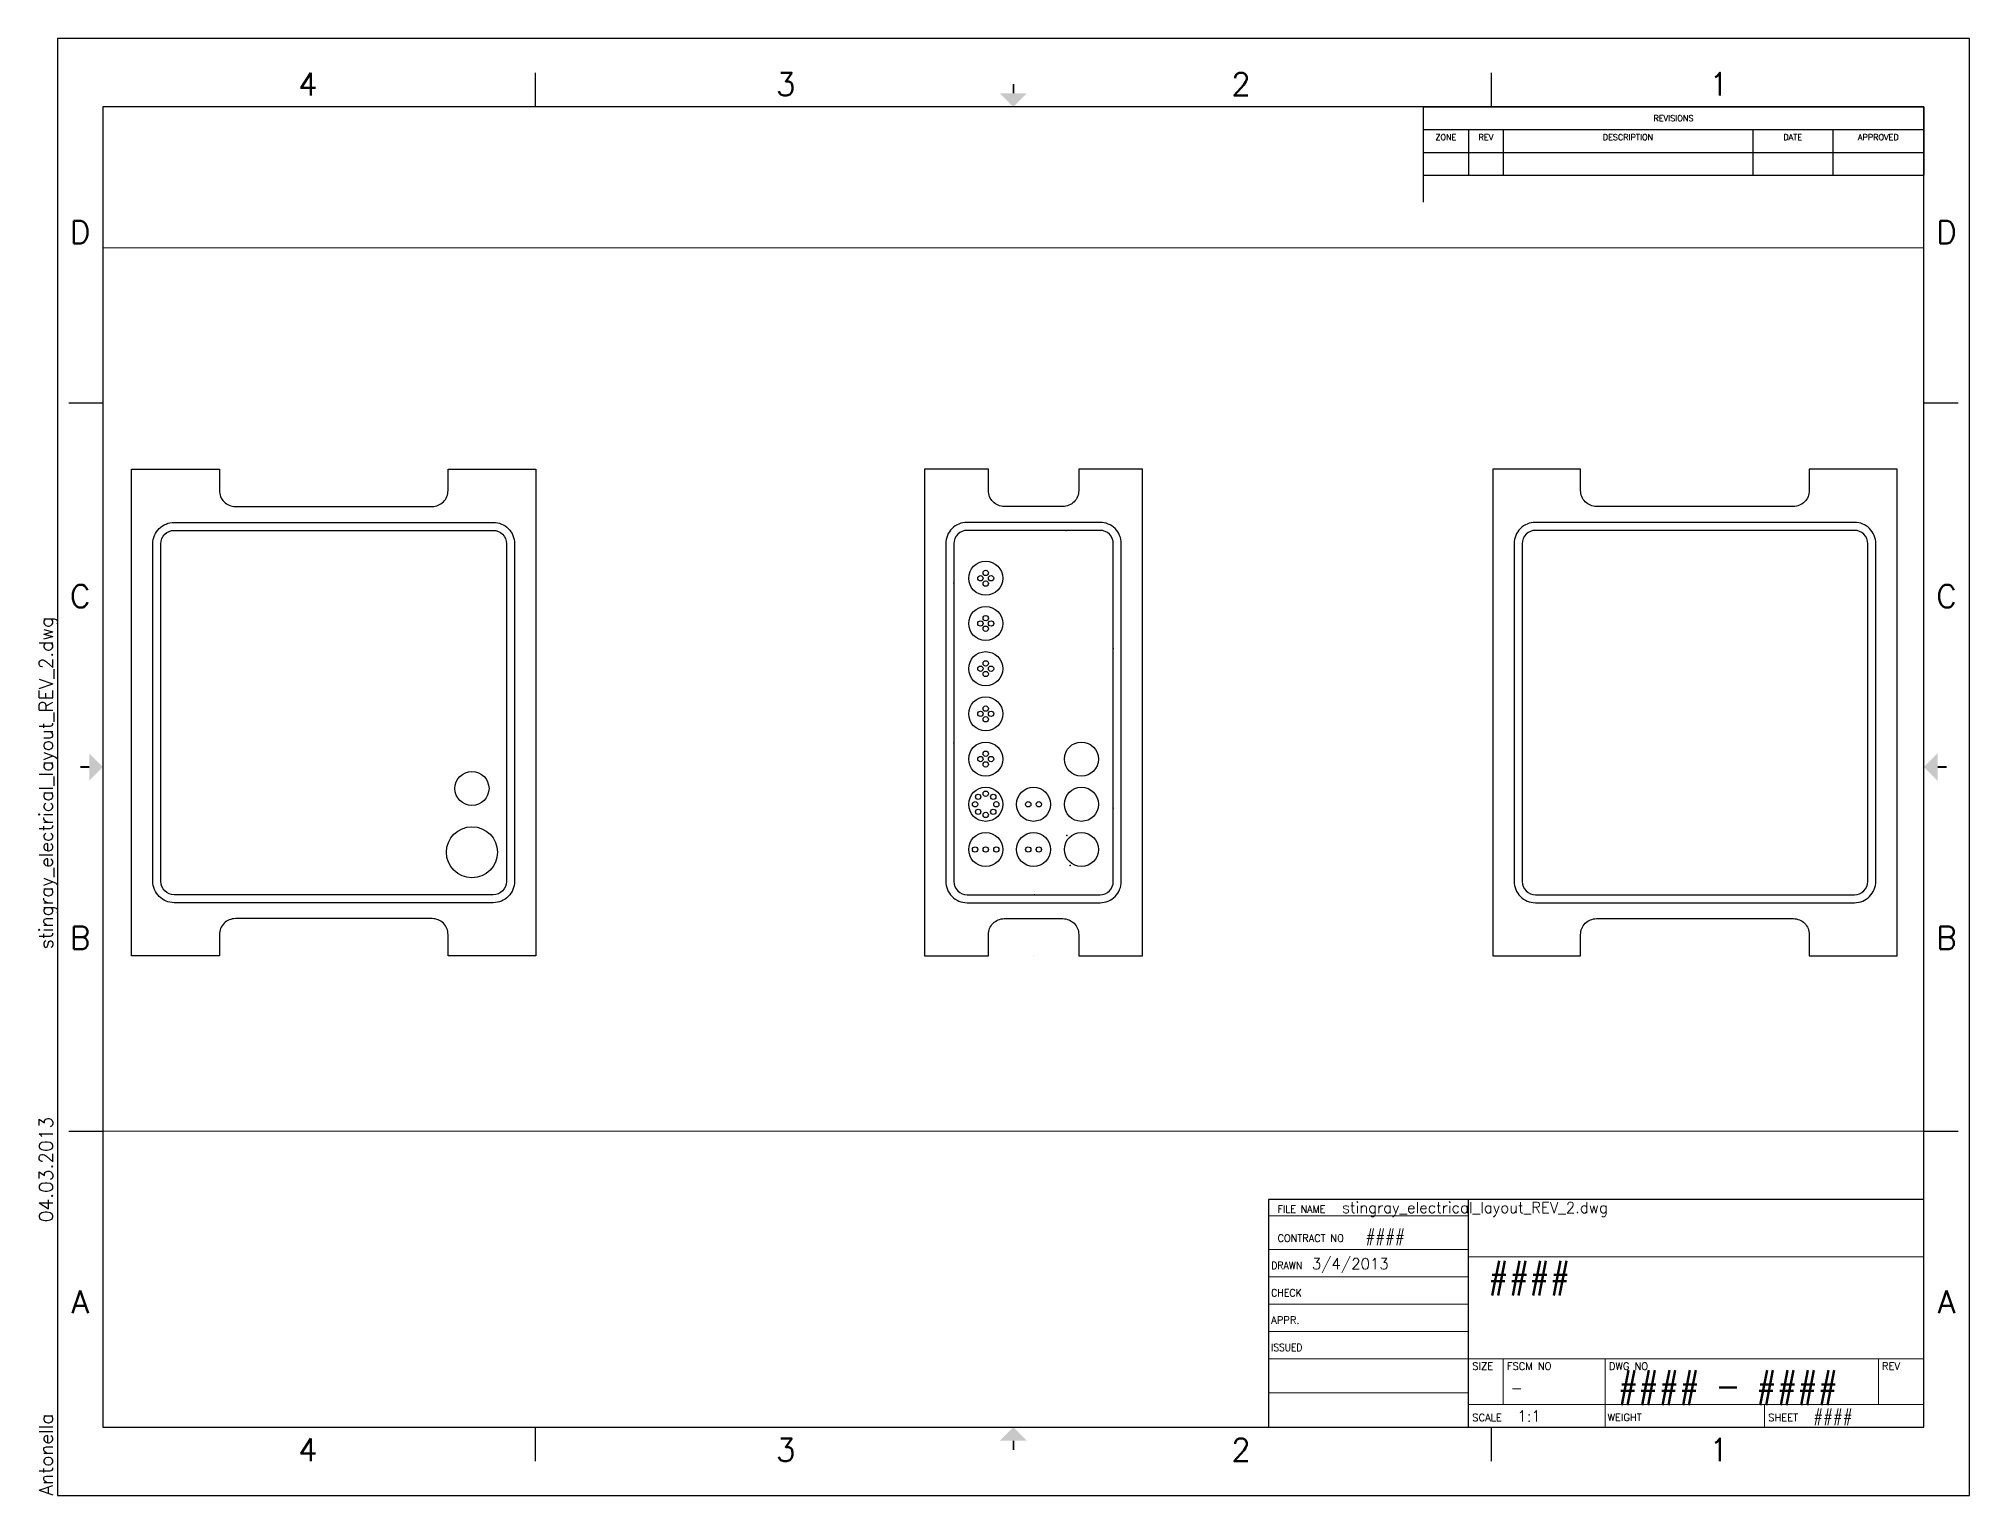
# Paper-space layout 'Connections Overview' of a CAD drawing. Header units: inches. Extents: x -0.2 to 21, y 0 to 16.
# The model-space entities are those that its viewports show. They can reach past a viewport. Long polylines and large blocks are cut down to what shows.
import ezdxf
from ezdxf.enums import TextEntityAlignment as Align

# ---------------------------------------------------------------- set-up
doc = ezdxf.new("R2010")
doc.units = ezdxf.units.IN
doc.header["$MEASUREMENT"] = 0
for name, color, linetype in [('Connections', 7, 'Continuous'), ('Mechanical', 7, 'Continuous'), ('Title Block', 7, 'Continuous')]:
    doc.layers.add(name, color=color, linetype=linetype)
doc.styles.add('ACANSTS', font='romans.shx', dxfattribs={"height": 1})
doc.styles.add('Roman', font='romans')

# ---------------------------------------------------------------- blocks, each defined once
blk = doc.blocks.new('*T9')
at = {"layer": 'Title Block', "color": 0, "lineweight": -2}
for p, q in [((0, 0), (0.5, 0)), ((0, 0), (0, -0.25)), ((0.5, 0), (0.88, 0)), ((0.88, 0), (3.62, 0)), ((3.62, 0), (4.5, 0)), ((4.5, 0), (5.5, 0)), ((5.5, 0), (5.5, -0.25)), ((0, -0.25), (0.5, -0.25)), ((0, -0.25), (0, -0.5)), ((0.5, -0.25), (0.88, -0.25)), ((0.5, -0.25), (0.5, -0.5)), ((0.88, -0.25), (3.62, -0.25)), ((0.88, -0.25), (0.88, -0.5)), ((3.62, -0.25), (4.5, -0.25)), ((3.62, -0.25), (3.62, -0.5)), ((4.5, -0.25), (5.5, -0.25)), ((4.5, -0.25), (4.5, -0.5)), ((5.5, -0.25), (5.5, -0.5)), ((0, -0.5), (0.5, -0.5)), ((0, -0.5), (0, -0.75)), ((0.5, -0.5), (0.88, -0.5)), ((0.5, -0.5), (0.5, -0.75)), ((0.88, -0.5), (3.62, -0.5)), ((0.88, -0.5), (0.88, -0.75)), ((3.62, -0.5), (4.5, -0.5)), ((3.62, -0.5), (3.62, -0.75)), ((4.5, -0.5), (5.5, -0.5)), ((4.5, -0.5), (4.5, -0.75)), ((5.5, -0.5), (5.5, -0.75)), ((0, -0.75), (0.5, -0.75)), ((0.5, -0.75), (0.88, -0.75)), ((0.88, -0.75), (3.62, -0.75)), ((3.62, -0.75), (4.5, -0.75)), ((4.5, -0.75), (5.5, -0.75))]:
    blk.add_line(p, q, dxfattribs=at)
at = {"layer": 'Title Block', "color": 0, "char_height": 0.065, "style": 'Roman'}
for s, insert, width, attachment_point in [('REVISIONS', (2.75, -0.125), 5.4, 5), ('ZONE', (0.25, -0.3), 0.4, 2), ('REV', (0.69, -0.3), 0.28, 2), ('DESCRIPTION', (2.25, -0.3), 2.64, 2), ('DATE', (4.06, -0.3), 0.78, 2), ('APPROVED', (5, -0.3), 0.9, 2)]:
    blk.add_mtext(s, dxfattribs=dict(at, insert=insert, width=width, attachment_point=attachment_point))
blk = doc.blocks.new('Title Block')
at = {"layer": 'Title Block'}
for p, q in [((21, 16), (0, 16)), ((0, 16), (0, 0)), ((21, 0), (21, 16)), ((5.25, 15.25), (5.25, 15.625)), ((15.75, 15.25), (15.75, 15.625)), ((20.5, 15.25), (0.5, 15.25)), ((0.5, 15.25), (0.5, 0.75)), ((15, 15.25), (15, 14.203)), ((20.5, 0.75), (20.5, 15.25)), ((0.125, 12), (0.5, 12)), ((20.5, 12), (20.875, 12)), ((0.125, 4), (0.5, 4)), ((20.5, 4), (20.875, 4)), ((15.5, 0.75), (15.5, 3.25)), ((0.5, 0.75), (20.5, 0.75)), ((5.25, 0.375), (5.25, 0.75)), ((15.75, 0.375), (15.75, 0.75)), ((0, 0), (21, 0))]:
    blk.add_line(p, q, dxfattribs=at)
at = {"layer": 'Title Block', "lineweight": 15}
for p, q in [((13.3, 3.07), (15.5, 3.07)), ((15.5, 2.7), (13.3, 2.7)), ((20.5, 2.62), (15.5, 2.62)), ((15.5, 2.4), (13.3, 2.4)), ((15.5, 2.1), (13.3, 2.1)), ((15.5, 1.8), (13.3, 1.8)), ((15.5, 1.5), (13.3, 1.5)), ((20.5, 1.5), (15.5, 1.5)), ((15.88, 1.5), (15.88, 1)), ((17, 1.5), (17, 0.75)), ((20, 1.5), (20, 1)), ((15.5, 1.125), (13.3, 1.125)), ((20.5, 1), (15.5, 1)), ((18.75, 0.75), (18.75, 1))]:
    blk.add_line(p, q, dxfattribs=at)
at = {"layer": 'Title Block', "const_width": 0.02}
for points in [[(10.5, 15.5), (10.5, 15.4)], [(0.25, 8), (0.35, 8)], [(20.75, 8), (20.65, 8)], [(10.5, 0.5), (10.5, 0.6)]]:
    blk.add_lwpolyline(points, dxfattribs=at)
at = {"layer": 'Title Block'}
blk.add_lwpolyline([(20.5, 3.25), (13.3, 3.25), (13.3, 0.75), (20.5, 0.75)], close=True, dxfattribs=at)
for points in [[(10.35, 15.4), (10.65, 15.4), (10.5, 15.25)], [(0.35, 7.85), (0.35, 8.15), (0.5, 8)], [(20.65, 7.85), (20.65, 8.15), (20.5, 8)], [(10.35, 0.6), (10.65, 0.6), (10.5, 0.75)]]:
    blk.add_solid(points, dxfattribs=at)
blk.add_blockref('*T9', (15, 15.25))
at = {"layer": 'Title Block', "style": 'Roman'}
for s, p in [('4', (2.75, 15.5)), ('3', (8, 15.5)), ('2', (13, 15.5)), ('1', (18.25, 15.5)), ('D', (0.25, 13.875)), ('D', (20.75, 13.875)), ('C', (0.25, 9.875)), ('C', (20.75, 9.875)), ('B', (0.25, 6.125)), ('B', (20.75, 6.125)), ('A', (0.25, 2.125)), ('A', (20.75, 2.125)), ('4', (2.75, 0.5)), ('3', (8, 0.5)), ('2', (13, 0.5)), ('1', (18.25, 0.5))]:
    blk.add_text(s, height=0.25, dxfattribs=at).set_placement(p, align=Align.MIDDLE_CENTER)
at = {"layer": 'Title Block', "lineweight": 15, "style": 'ACANSTS'}
for s, width, p in [('FILE NAME', 0.951562, (13.401, 3.105)), ('CONTRACT NO', 0.979028, (13.401, 2.785)), ('DRAWN', 0.942857, (13.331, 2.485))]:
    blk.add_text(s, height=0.08, dxfattribs=dict(at, width=width)).set_placement(p)
for s, width, p in [('CHECK', 0.942857, (13.331, 2.225)), ('ISSUED', 0.90932, (13.331, 1.625))]:
    blk.add_text(s, height=0.08, dxfattribs=dict(at, width=width)).set_placement(p, align=Align.MIDDLE_LEFT)
for s, p in [('APPR.', (13.331, 1.925)), ('SCALE', (15.54, 0.855)), ('SHEET', (18.79, 0.855))]:
    blk.add_text(s, height=0.08, dxfattribs=at).set_placement(p, align=Align.MIDDLE_LEFT)
for s, p in [('SIZE', (15.54, 1.38)), ('FSCM NO', (15.92, 1.38)), ('DWG NO', (17.04, 1.38)), ('REV', (20.04, 1.38)), ('WEIGHT', (17.025, 0.817))]:
    blk.add_text(s, height=0.08, dxfattribs=at).set_placement(p)
at = {"layer": 'Title Block', "color": 0, "style": 'Roman', "flags": 8}
for tag, p in [('FNAME', (-0.05, 6)), ('REVDATE', (-0.05, 3)), ('USER', (-0.05, 0))]:
    blk.add_attdef(tag, p, '', height=0.15, rotation=90, dxfattribs=at)
at = {"layer": 'Title Block', "lineweight": 15, "style": 'ACANSTS'}
for tag, p in [('CHECK_DATE', (14.109, 3.101)), ('CONTRACT_NUMBER', (14.368, 2.787)), ('CHECK_DATE', (13.778, 2.484)), ('CHECK_DATE', (13.778, 2.184)), ('CHECKED_BY', (14.64, 2.185)), ('APPROVAL_DATE', (13.778, 1.883)), ('APPROVED_BY', (14.64, 1.885)), ('ISSUE_DATE', (13.784, 1.588)), ('ISSUED_BY', (14.64, 1.585)), ('FSCM', (15.96, 1.12)), ('WEIGHT', (17.746, 0.815))]:
    blk.add_attdef(tag, p, '', height=0.12, dxfattribs=at)
at = {"layer": 'Title Block', "lineweight": 30, "style": 'ACANSTS'}
for tag, p in [('DESIGN_ACTIVITY', (15.675, 2.705)), ('DRAWING_SUBTITLE', (15.699, 1.784))]:
    blk.add_attdef(tag, p, '', height=0.18, dxfattribs=at)
at = {"layer": 'Title Block', "style": 'Roman', "flags": 8}
for tag, height, p in [('SHEETNAME', 0.25, (15.716, 2.53)), ('SHEET', 0.25, (17.138, 1.326)), ('SCALE', 0.12, (16.036, 0.931)), ('SHEETNUMBER', 0.12, (19.286, 0.931))]:
    blk.add_attdef(tag, text='', height=height, dxfattribs=at).set_placement(p, align=Align.TOP_LEFT)
at = {"layer": 'Title Block', "lineweight": 15, "style": 'ACANSTS'}
for tag, p in [('SIZE', (15.696, 1.105)), ('REVISION', (20.255, 1.1))]:
    blk.add_attdef(tag, text='', height=0.12, dxfattribs=at).set_placement(p, align=Align.CENTER)

msp = doc.modelspace()

# ---------------------------------------------------------------- linework, layer by layer
msp.add_lwpolyline([(1.312, 10.188), (1.062, 10.188)])
for centre in [(-0.125, 3.562), (0.125, 3.562), (-0.125, 2.5), (0.125, 2.5)]:
    msp.add_circle(centre, 0.0625)
for p in [(-1.875, 8.759), (1.875, 7.223), (-1.875, 5.009), (1.875, 3.473), (0.781, 2.83), (0.861, 2.127), (0.026, 1.438)]:
    msp.add_point(p)
at = {"layer": 'Connections'}
for centre, radius in [((-1.125, 8.875), 0.4), ((-1.25, 8.875), 0.0625), ((-1.125, 9), 0.0625), ((-1.125, 8.75), 0.0625), ((-1, 8.875), 0.0625), ((-1.125, 7.812), 0.4), ((-1.25, 7.812), 0.0625), ((-1.125, 7.938), 0.0625), ((-1.125, 7.688), 0.0625), ((-1, 7.812), 0.0625), ((-1.125, 6.75), 0.4), ((-1.25, 6.75), 0.0625), ((-1.125, 6.875), 0.0625), ((-1, 6.75), 0.0625), ((-1.125, 6.625), 0.0625), ((-1.125, 5.688), 0.4), ((-1.25, 5.688), 0.0625), ((-1.125, 5.812), 0.0625), ((-1.125, 5.562), 0.0625), ((-1, 5.688), 0.0625), ((-1.125, 4.625), 0.4), ((1.125, 4.625), 0.4), ((-1.25, 4.625), 0.0625), ((-1.125, 4.75), 0.0625), ((-1.125, 4.5), 0.0625), ((-1, 4.625), 0.0625), ((-13.199, 3.935), 0.4), ((-1.125, 3.562), 0.4), ((-1.302, 3.739), 0.0625), ((-1.125, 3.812), 0.0625), ((-0.948, 3.739), 0.0625), ((0, 3.562), 0.4), ((1.125, 3.562), 0.4), ((-1.375, 3.562), 0.0625), ((-1.302, 3.386), 0.0625), ((-1.125, 3.312), 0.0625), ((-0.948, 3.386), 0.0625), ((-0.875, 3.562), 0.0625), ((-13.199, 2.435), 0.6), ((-1.125, 2.5), 0.4), ((0, 2.5), 0.4), ((1.125, 2.5), 0.4), ((-1.375, 2.5), 0.0625), ((-1.125, 2.5), 0.0625), ((-0.875, 2.5), 0.0625)]:
    msp.add_circle(centre, radius, dxfattribs=at)
at = {"layer": 'Mechanical'}
msp.add_line((0, 0), (0, 0), dxfattribs=at)
msp.add_line((0, 0), (0, 0), dxfattribs=at)
for points in [[(-13.761, 0), (-13.761, 0.5, 0.414214), (-14.136, 0.875), (-18.761, 0.875, 0.414214), (-19.136, 0.5), (-19.136, 0), (-21.199, 0), (-21.199, 11.438), (-19.136, 11.438), (-19.136, 10.938, 0.414214), (-18.761, 10.562), (-14.136, 10.562, 0.414214), (-13.761, 10.938), (-13.761, 11.438), (-11.699, 11.438), (-11.699, 0)], [(-1.062, 0), (-1.062, 0.5, -0.414214), (-0.688, 0.875), (0.688, 0.875, -0.414214), (1.062, 0.5), (1.062, 0), (2.562, 0), (2.562, 11.438), (1.062, 11.438), (1.062, 10.938, -0.414214), (0.688, 10.562), (-0.688, 10.562, -0.414214), (-1.062, 10.938), (-1.062, 11.438), (-2.562, 11.438), (-2.562, 0)], [(12.858, 0), (12.858, 0.5, -0.414214), (13.233, 0.875), (17.858, 0.875, -0.414214), (18.233, 0.5), (18.233, 0), (20.296, 0), (20.296, 11.438), (18.233, 11.438), (18.233, 10.938, -0.414214), (17.858, 10.562), (13.233, 10.562, -0.414214), (12.858, 10.938), (12.858, 11.438), (10.796, 11.438), (10.796, 0)], [(-12.699, 1.25), (-20.199, 1.25, -0.414214), (-20.699, 1.75), (-20.699, 9.688, -0.414214), (-20.199, 10.188), (-12.699, 10.188, -0.414214), (-12.199, 9.688), (-12.199, 1.75, -0.414214)], [(-12.699, 1.438), (-20.199, 1.438, -0.414214), (-20.511, 1.75), (-20.511, 9.688, -0.414214), (-20.199, 10), (-12.699, 10, -0.414214), (-12.386, 9.688), (-12.386, 1.75, -0.414214)], [(-1.562, 1.25), (1.562, 1.25, 0.414214), (2.062, 1.75), (2.062, 9.688, 0.414214), (1.562, 10.188), (-1.562, 10.188, 0.414214), (-2.062, 9.688), (-2.062, 1.75, 0.414214)], [(-1.562, 1.438), (1.562, 1.438, 0.414214), (1.875, 1.75), (1.875, 9.688, 0.414214), (1.562, 10), (-1.562, 10, 0.414214), (-1.875, 9.688), (-1.875, 1.75, 0.414214)], [(11.796, 1.25), (19.296, 1.25, 0.414214), (19.796, 1.75), (19.796, 9.688, 0.414214), (19.296, 10.188), (11.796, 10.188, 0.414214), (11.296, 9.688), (11.296, 1.75, 0.414214)], [(11.796, 1.438), (19.296, 1.438, 0.414214), (19.608, 1.75), (19.608, 9.688, 0.414214), (19.296, 10), (11.796, 10, 0.414214), (11.483, 9.688), (11.483, 1.75, 0.414214)]]:
    msp.add_lwpolyline(points, format="xyb", close=True, dxfattribs=at)
msp.add_point((0.768, 10), dxfattribs=at)

psp = doc.layouts.new('Connections Overview')

# ---------------------------------------------------------------- block references
ref = psp.add_blockref('Title Block', (0, 0))
ref.add_attrib('SHEETNUMBER', '####', dxfattribs={"layer": 'Title Block', "height": 0.12, "style": 'Roman'}).set_placement((19.286, 0.931), align=Align.TOP_LEFT)
ref.add_attrib('SCALE', '1:1', dxfattribs={"layer": 'Title Block', "height": 0.12, "style": 'Roman'}).set_placement((16.036, 0.931), align=Align.TOP_LEFT)
ref.add_attrib('SHEET', '#### - ####', dxfattribs={"layer": 'Title Block', "height": 0.25, "style": 'Roman'}).set_placement((17.138, 1.326), align=Align.TOP_LEFT)
ref.add_attrib('SHEETNAME', '####', dxfattribs={"layer": 'Title Block', "height": 0.25, "style": 'Roman'}).set_placement((15.716, 2.53), align=Align.TOP_LEFT)
ref.add_attrib('CHECK_DATE', 'stingray_electrical_layout_REV_2.dwg', (14.109, 3.101), dxfattribs={"layer": 'Title Block', "lineweight": 15, "height": 0.12, "style": 'ACANSTS'})
ref.add_attrib('CHECK_DATE', '3/4/2013', (13.778, 2.484), dxfattribs={"layer": 'Title Block', "lineweight": 15, "height": 0.12, "style": 'ACANSTS'})
ref.add_attrib('FSCM', '-', (15.96, 1.12), dxfattribs={"layer": 'Title Block', "lineweight": 15, "height": 0.12, "style": 'ACANSTS'})
ref.add_attrib('CONTRACT_NUMBER', '####', (14.368, 2.787), dxfattribs={"layer": 'Title Block', "lineweight": 15, "height": 0.12, "style": 'ACANSTS'})
ref.add_attrib('FNAME', 'stingray_electrical_layout_REV_2.dwg', (-0.05, 6), dxfattribs={"layer": 'Title Block', "color": 0, "height": 0.15, "rotation": 90, "style": 'Roman'})
ref.add_attrib('REVDATE', '04.03.2013', (-0.05, 3), dxfattribs={"layer": 'Title Block', "color": 0, "height": 0.15, "rotation": 90, "style": 'Roman'})
ref.add_attrib('USER', 'Antonella', (-0.05, 0), dxfattribs={"layer": 'Title Block', "color": 0, "height": 0.15, "rotation": 90, "style": 'Roman'})

# ---------------------------------------------------------------- viewports
at = {"layer": '0'}
psp.add_viewport(center=(10.5, 8.85), size=(20, 9.70071), view_center_point=(-0.473, 6.258), view_height=20.7582, dxfattribs=at)

doc.saveas('drawing.dxf')
